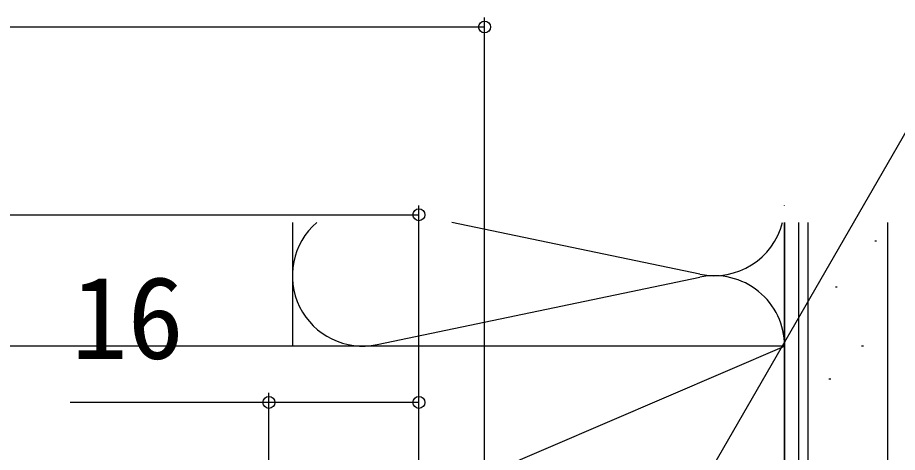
# Model space of a CAD drawing. Units: millimetres, scale not verified. Extents: x -525 to 525, y -783 to 778.
# Drawn here: x -6.8 to 87, y 523.9 to 570.2 of the extents above; entities that cross this region are included whole.
import ezdxf
from ezdxf.enums import TextEntityAlignment as Align

# ---------------------------------------------------------------- set-up
doc = ezdxf.new("R2010")
doc.units = ezdxf.units.MM
doc.header["$LTSCALE"] = 4
doc.layers.add('0-6_YKK_D', color=6, linetype='Continuous')
doc.layers.add('0-8_YSS_K', color=3, linetype='Continuous')
doc.styles.add('ＭＳ ゴシック', font='')
doc.styles.get('ＭＳ ゴシック').set_extended_font_data('MS Gothic')

msp = doc.modelspace()

# ---------------------------------------------------------------- linework, layer by layer
at = {"layer": '0-6_YKK_D'}
for p, q in [((43, 455.2), (43, 570.2)), ((-74, 569.2), (43, 569.2)), ((36, 513.2), (36, 550.191)), ((-74, 549.191), (36, 549.191)), ((20, 513.2), (20, 530.2)), ((36, 513.2), (36, 530.2))]:
    msp.add_line(p, q, dxfattribs=at)
for points in [[(28, 454.241), (29.275, 456.449), (92.179, 565.38), (145.354, 565.38)], [(36, 529.2), (20, 529.2), (-1.209, 529.2)]]:
    msp.add_lwpolyline(points, dxfattribs=at)
for centre in [(43, 569.2), (36, 549.191), (20, 529.2), (36, 529.2)]:
    msp.add_circle(centre, 0.637, dxfattribs=at)
at = {"layer": '0-8_YSS_K'}
for p, q in [((75, 550.194), (75, 550.206)), ((22.5, 548.375), (22.5, 535.2)), ((65.968, 542.858), (39.523, 548.375)), ((75, 548.375), (75, 475.2)), ((75, 548.375), (75, 535.2)), ((75, 535.2), (75, 548.375)), ((76.5, 475.2), (76.5, 548.375)), ((77.5, 475.2), (77.5, 548.375)), ((86, 475.2), (86, 548.375)), ((84.608, 546.401), (84.808, 546.401)), ((31.532, 535.358), (65.968, 542.542)), ((80.412, 541.505), (80.612, 541.505)), ((-30, 490.2), (75, 535.2)), ((83.21, 535.211), (83.41, 535.211)), ((79.713, 531.714), (79.913, 531.714))]:
    msp.add_line(p, q, dxfattribs=at)
msp.add_lwpolyline([(-3, 475.392), (75, 490.2), (75, 535.2), (-30, 535.2), (-30, 490.2), (75, 490.2)], dxfattribs=at)
for centre, start, end in [((67.5, 550.2), 359.95067, 0.04933), ((30, 542.7), 130.83153, 281.78353), ((67.5, 550.2), 258.21646, 345.91482), ((67.5, 535.2), 360, 101.78353)]:
    msp.add_arc(centre, 7.5, start, end, dxfattribs=at)

# ---------------------------------------------------------------- texts
at = {"layer": '0-6_YKK_D', "style": 'ＭＳ ゴシック'}
msp.add_text('16', height=8.798, dxfattribs=at).set_placement((-1.05, 531.2), align=Align.BOTTOM_LEFT)

doc.saveas('drawing.dxf')
